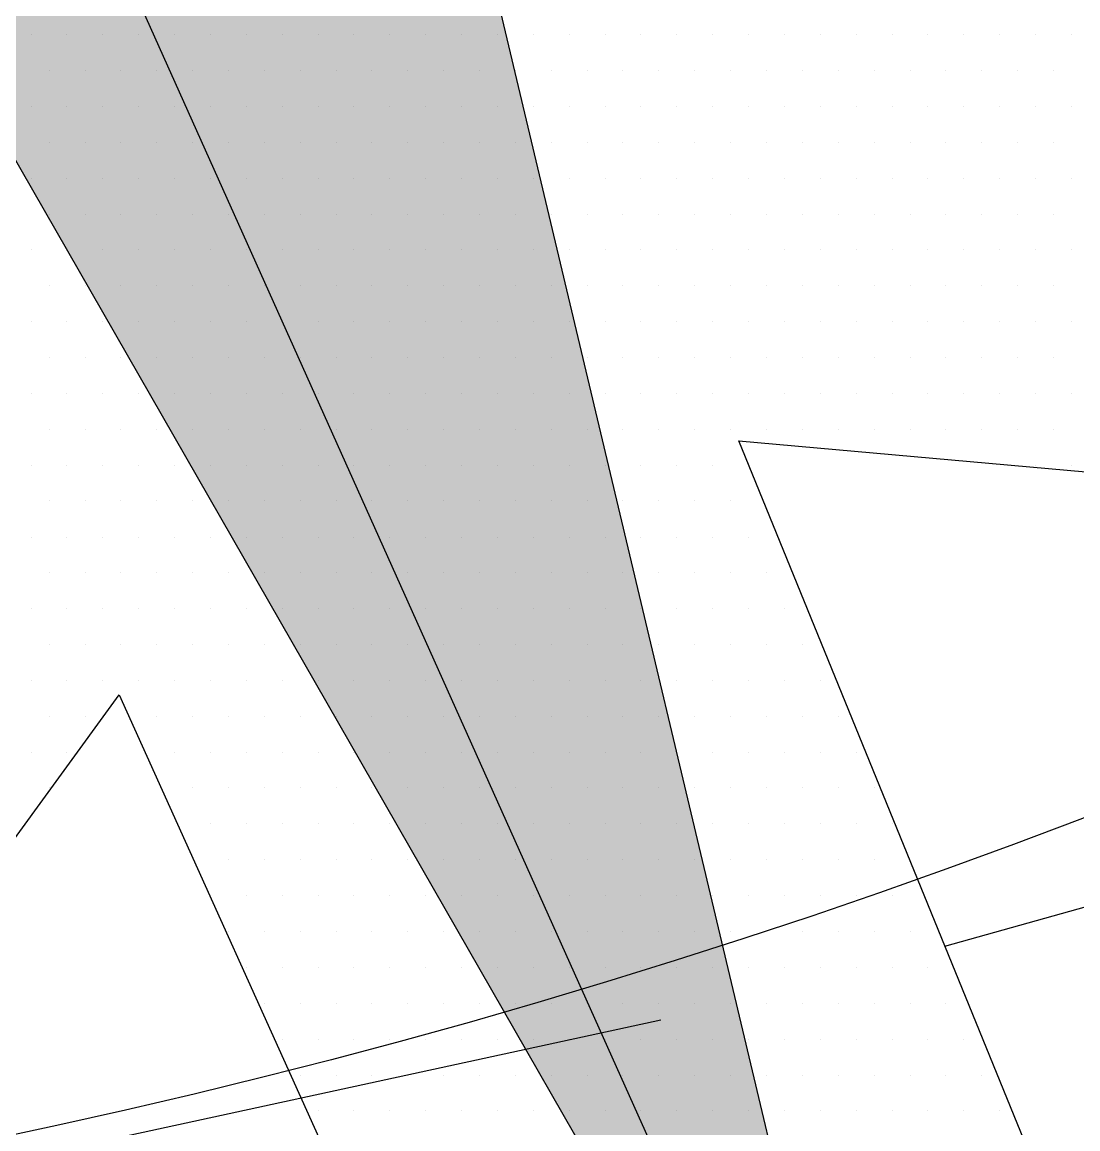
# Paper-space layout 'TOP_A1_00200_01-01-2017_MODELE' of a CAD drawing. Header units: metres. Extents: x 1274 to 2143, y 12 to 312.
# Drawn here: x 2049.118 to 2050.738, y 278.699 to 280.397 of the extents above; entities that cross this region are included whole.
import ezdxf

# ---------------------------------------------------------------- set-up
doc = ezdxf.new("R2010")
doc.units = ezdxf.units.M
doc.header["$LTSCALE"] = 2
doc.set_wipeout_variables(frame=1)
doc.linetypes.add('CACHEX2', pattern=[0.75, 0.5, -0.25])
for name, color, linetype in [('CARTOUCHE', 7, 'Continuous'), ('LOGO', 4, 'Continuous'), ('rosace', 7, 'Continuous')]:
    doc.layers.add(name, color=color, linetype=linetype)

# ---------------------------------------------------------------- blocks, each defined once
blk = doc.blocks.new('A$C715108E3')
at = {"layer": 'LOGO', "color": 131}
for p, q in [((-4.1947, -20.8538), (-4.1947, -20.8538)), ((-4.1036, -20.8538), (-4.1036, -20.8538)), ((-4.0116, -20.8538), (-4.0116, -20.8538)), ((-3.9196, -20.8538), (-3.9196, -20.8538)), ((-3.8283, -20.8538), (-3.8283, -20.8538)), ((-3.7363, -20.8538), (-3.7363, -20.8538)), ((-3.6444, -20.8538), (-3.6444, -20.8538)), ((-3.5526, -20.8538), (-3.5526, -20.8538)), ((-3.4611, -20.8538), (-3.4611, -20.8538)), ((-3.3693, -20.8538), (-3.3693, -20.8538)), ((-3.2775, -20.8538), (-3.2775, -20.8538)), ((-3.186, -20.8538), (-3.186, -20.8538)), ((-3.0942, -20.8538), (-3.0942, -20.8538)), ((-3.0024, -20.8538), (-3.0024, -20.8538)), ((-2.9109, -20.8538), (-2.9109, -20.8538)), ((-2.8191, -20.8538), (-2.8191, -20.8538)), ((-2.727, -20.8538), (-2.727, -20.8538)), ((-2.6358, -20.8538), (-2.6358, -20.8538)), ((-2.5439, -20.8538), (-2.5439, -20.8538)), ((-2.4519, -20.8538), (-2.4519, -20.8538)), ((-2.3599, -20.8538), (-2.3599, -20.8538)), ((-2.2686, -20.8538), (-2.2686, -20.8538)), ((-2.1766, -20.8538), (-2.1766, -20.8538)), ((-2.085, -20.8538), (-2.085, -20.8538)), ((-1.9933, -20.8538), (-1.9933, -20.8538)), ((-1.9015, -20.8538), (-1.9015, -20.8538)), ((-1.8097, -20.8538), (-1.8097, -20.8538)), ((-1.7182, -20.8538), (-1.7182, -20.8538)), ((-1.6264, -20.8538), (-1.6264, -20.8538)), ((-1.5345, -20.8538), (-1.5345, -20.8538)), ((-4.1491, -20.9453), (-4.1491, -20.9453)), ((-4.0571, -20.9453), (-4.0571, -20.9453)), ((-3.9659, -20.9453), (-3.9659, -20.9453)), ((-3.8738, -20.9453), (-3.8738, -20.9453)), ((-3.782, -20.9453), (-3.782, -20.9453)), ((-3.6905, -20.9453), (-3.6905, -20.9453)), ((-3.5987, -20.9453), (-3.5987, -20.9453)), ((-3.5069, -20.9453), (-3.5069, -20.9453)), ((-3.415, -20.9453), (-3.415, -20.9453)), ((-3.3236, -20.9453), (-3.3236, -20.9453)), ((-3.2318, -20.9453), (-3.2318, -20.9453)), ((-3.1399, -20.9453), (-3.1399, -20.9453)), ((-3.0485, -20.9453), (-3.0485, -20.9453)), ((-2.9566, -20.9453), (-2.9566, -20.9453)), ((-2.8648, -20.9453), (-2.8648, -20.9453)), ((-2.7733, -20.9453), (-2.7733, -20.9453)), ((-2.6815, -20.9453), (-2.6815, -20.9453)), ((-2.5895, -20.9453), (-2.5895, -20.9453)), ((-2.4975, -20.9453), (-2.4975, -20.9453)), ((-2.4062, -20.9453), (-2.4062, -20.9453)), ((-2.3142, -20.9453), (-2.3142, -20.9453)), ((-2.2223, -20.9453), (-2.2223, -20.9453)), ((-2.1309, -20.9453), (-2.1309, -20.9453)), ((-2.0391, -20.9453), (-2.0391, -20.9453)), ((-1.9472, -20.9453), (-1.9472, -20.9453)), ((-1.8558, -20.9453), (-1.8558, -20.9453)), ((-1.7639, -20.9453), (-1.7639, -20.9453)), ((-1.6721, -20.9453), (-1.6721, -20.9453)), ((-1.5806, -20.9453), (-1.5806, -20.9453)), ((-4.1947, -21.0375), (-4.1947, -21.0375)), ((-4.1036, -21.0375), (-4.1036, -21.0375)), ((-4.0116, -21.0375), (-4.0116, -21.0375)), ((-3.9196, -21.0375), (-3.9196, -21.0375)), ((-3.8283, -21.0375), (-3.8283, -21.0375)), ((-3.7363, -21.0375), (-3.7363, -21.0375)), ((-3.6444, -21.0375), (-3.6444, -21.0375)), ((-3.5526, -21.0375), (-3.5526, -21.0375)), ((-3.4611, -21.0375), (-3.4611, -21.0375)), ((-3.3693, -21.0375), (-3.3693, -21.0375)), ((-3.2775, -21.0375), (-3.2775, -21.0375)), ((-3.186, -21.0375), (-3.186, -21.0375)), ((-3.0942, -21.0375), (-3.0942, -21.0375)), ((-3.0024, -21.0375), (-3.0024, -21.0375)), ((-2.9109, -21.0375), (-2.9109, -21.0375)), ((-2.8191, -21.0375), (-2.8191, -21.0375)), ((-2.727, -21.0375), (-2.727, -21.0375)), ((-2.6358, -21.0375), (-2.6358, -21.0375)), ((-2.5439, -21.0375), (-2.5439, -21.0375)), ((-2.4519, -21.0375), (-2.4519, -21.0375)), ((-2.3599, -21.0375), (-2.3599, -21.0375)), ((-2.2686, -21.0375), (-2.2686, -21.0375)), ((-2.1766, -21.0375), (-2.1766, -21.0375)), ((-2.085, -21.0375), (-2.085, -21.0375)), ((-1.9933, -21.0375), (-1.9933, -21.0375)), ((-1.9015, -21.0375), (-1.9015, -21.0375)), ((-1.8097, -21.0375), (-1.8097, -21.0375)), ((-1.7182, -21.0375), (-1.7182, -21.0375)), ((-1.6264, -21.0375), (-1.6264, -21.0375)), ((-1.5345, -21.0375), (-1.5345, -21.0375)), ((-4.1491, -21.1288), (-4.1491, -21.1288)), ((-4.0571, -21.1288), (-4.0571, -21.1288)), ((-3.9659, -21.1288), (-3.9659, -21.1288)), ((-3.8738, -21.1288), (-3.8738, -21.1288)), ((-3.782, -21.1288), (-3.782, -21.1288)), ((-3.6905, -21.1288), (-3.6905, -21.1288)), ((-3.5987, -21.1288), (-3.5987, -21.1288)), ((-3.5069, -21.1288), (-3.5069, -21.1288)), ((-3.415, -21.1288), (-3.415, -21.1288)), ((-3.3236, -21.1288), (-3.3236, -21.1288)), ((-3.2318, -21.1288), (-3.2318, -21.1288)), ((-3.1399, -21.1288), (-3.1399, -21.1288)), ((-3.0485, -21.1288), (-3.0485, -21.1288)), ((-2.9566, -21.1288), (-2.9566, -21.1288)), ((-2.8648, -21.1288), (-2.8648, -21.1288)), ((-2.7733, -21.1288), (-2.7733, -21.1288)), ((-2.6815, -21.1288), (-2.6815, -21.1288)), ((-2.5895, -21.1288), (-2.5895, -21.1288)), ((-2.4975, -21.1288), (-2.4975, -21.1288)), ((-2.4062, -21.1288), (-2.4062, -21.1288)), ((-2.3142, -21.1288), (-2.3142, -21.1288)), ((-2.2223, -21.1288), (-2.2223, -21.1288)), ((-2.1309, -21.1288), (-2.1309, -21.1288)), ((-2.0391, -21.1288), (-2.0391, -21.1288)), ((-1.9472, -21.1288), (-1.9472, -21.1288)), ((-1.8558, -21.1288), (-1.8558, -21.1288)), ((-1.7639, -21.1288), (-1.7639, -21.1288)), ((-1.6721, -21.1288), (-1.6721, -21.1288)), ((-1.5806, -21.1288), (-1.5806, -21.1288)), ((-4.1947, -21.2202), (-4.1947, -21.2202)), ((-4.1036, -21.2202), (-4.1036, -21.2202)), ((-4.0116, -21.2202), (-4.0116, -21.2202)), ((-3.9196, -21.2202), (-3.9196, -21.2202)), ((-3.8283, -21.2202), (-3.8283, -21.2202)), ((-3.7363, -21.2202), (-3.7363, -21.2202)), ((-3.6444, -21.2202), (-3.6444, -21.2202)), ((-3.5526, -21.2202), (-3.5526, -21.2202)), ((-3.4611, -21.2202), (-3.4611, -21.2202)), ((-3.3693, -21.2202), (-3.3693, -21.2202)), ((-3.2775, -21.2202), (-3.2775, -21.2202)), ((-3.186, -21.2202), (-3.186, -21.2202)), ((-3.0942, -21.2202), (-3.0942, -21.2202)), ((-3.0024, -21.2202), (-3.0024, -21.2202)), ((-2.9109, -21.2202), (-2.9109, -21.2202)), ((-2.8191, -21.2202), (-2.8191, -21.2202)), ((-2.727, -21.2202), (-2.727, -21.2202)), ((-2.6358, -21.2202), (-2.6358, -21.2202)), ((-2.5439, -21.2202), (-2.5439, -21.2202)), ((-2.4519, -21.2202), (-2.4519, -21.2202)), ((-2.3599, -21.2202), (-2.3599, -21.2202)), ((-2.2686, -21.2202), (-2.2686, -21.2202)), ((-2.1766, -21.2202), (-2.1766, -21.2202)), ((-2.085, -21.2202), (-2.085, -21.2202)), ((-1.9933, -21.2202), (-1.9933, -21.2202)), ((-1.9015, -21.2202), (-1.9015, -21.2202)), ((-1.8097, -21.2202), (-1.8097, -21.2202)), ((-1.7182, -21.2202), (-1.7182, -21.2202)), ((-1.6264, -21.2202), (-1.6264, -21.2202)), ((-1.5345, -21.2202), (-1.5345, -21.2202)), ((-4.1491, -21.3126), (-4.1491, -21.3126)), ((-4.0571, -21.3126), (-4.0571, -21.3126)), ((-3.9659, -21.3126), (-3.9659, -21.3126)), ((-3.8738, -21.3126), (-3.8738, -21.3126)), ((-3.782, -21.3126), (-3.782, -21.3126)), ((-3.6905, -21.3126), (-3.6905, -21.3126)), ((-3.5987, -21.3126), (-3.5987, -21.3126)), ((-3.5069, -21.3126), (-3.5069, -21.3126)), ((-3.415, -21.3126), (-3.415, -21.3126)), ((-3.3236, -21.3126), (-3.3236, -21.3126)), ((-3.2318, -21.3126), (-3.2318, -21.3126)), ((-3.1399, -21.3126), (-3.1399, -21.3126)), ((-3.0485, -21.3126), (-3.0485, -21.3126)), ((-2.9566, -21.3126), (-2.9566, -21.3126)), ((-2.8648, -21.3126), (-2.8648, -21.3126)), ((-2.7733, -21.3126), (-2.7733, -21.3126)), ((-2.6815, -21.3126), (-2.6815, -21.3126)), ((-2.5895, -21.3126), (-2.5895, -21.3126)), ((-2.4975, -21.3126), (-2.4975, -21.3126)), ((-2.4062, -21.3126), (-2.4062, -21.3126)), ((-2.3142, -21.3126), (-2.3142, -21.3126)), ((-2.2223, -21.3126), (-2.2223, -21.3126)), ((-2.1309, -21.3126), (-2.1309, -21.3126)), ((-2.0391, -21.3126), (-2.0391, -21.3126)), ((-1.9472, -21.3126), (-1.9472, -21.3126)), ((-1.8558, -21.3126), (-1.8558, -21.3126)), ((-1.7639, -21.3126), (-1.7639, -21.3126)), ((-1.6721, -21.3126), (-1.6721, -21.3126)), ((-1.5806, -21.3126), (-1.5806, -21.3126)), ((-4.1947, -21.4039), (-4.1947, -21.4039)), ((-4.1036, -21.4039), (-4.1036, -21.4039)), ((-4.0116, -21.4039), (-4.0116, -21.4039)), ((-3.9196, -21.4039), (-3.9196, -21.4039)), ((-3.8283, -21.4039), (-3.8283, -21.4039)), ((-3.7363, -21.4039), (-3.7363, -21.4039)), ((-3.6444, -21.4039), (-3.6444, -21.4039)), ((-3.5526, -21.4039), (-3.5526, -21.4039)), ((-3.4611, -21.4039), (-3.4611, -21.4039)), ((-3.3693, -21.4039), (-3.3693, -21.4039)), ((-3.2775, -21.4039), (-3.2775, -21.4039)), ((-3.186, -21.4039), (-3.186, -21.4039)), ((-3.0942, -21.4039), (-3.0942, -21.4039)), ((-3.0024, -21.4039), (-3.0024, -21.4039)), ((-2.9109, -21.4039), (-2.9109, -21.4039)), ((-2.8191, -21.4039), (-2.8191, -21.4039)), ((-2.727, -21.4039), (-2.727, -21.4039)), ((-2.6358, -21.4039), (-2.6358, -21.4039)), ((-2.5439, -21.4039), (-2.5439, -21.4039)), ((-2.4519, -21.4039), (-2.4519, -21.4039)), ((-2.3599, -21.4039), (-2.3599, -21.4039)), ((-2.2686, -21.4039), (-2.2686, -21.4039)), ((-2.1766, -21.4039), (-2.1766, -21.4039)), ((-2.085, -21.4039), (-2.085, -21.4039)), ((-1.9933, -21.4039), (-1.9933, -21.4039)), ((-1.9015, -21.4039), (-1.9015, -21.4039)), ((-1.8097, -21.4039), (-1.8097, -21.4039)), ((-1.7182, -21.4039), (-1.7182, -21.4039)), ((-1.6264, -21.4039), (-1.6264, -21.4039)), ((-1.5345, -21.4039), (-1.5345, -21.4039)), ((-4.1491, -21.4954), (-4.1491, -21.4954)), ((-4.0571, -21.4954), (-4.0571, -21.4954)), ((-3.9659, -21.4954), (-3.9659, -21.4954)), ((-3.8738, -21.4954), (-3.8738, -21.4954)), ((-3.782, -21.4954), (-3.782, -21.4954)), ((-3.6905, -21.4954), (-3.6905, -21.4954)), ((-3.5987, -21.4954), (-3.5987, -21.4954)), ((-3.5069, -21.4954), (-3.5069, -21.4954)), ((-3.415, -21.4954), (-3.415, -21.4954)), ((-3.3236, -21.4954), (-3.3236, -21.4954)), ((-3.2318, -21.4954), (-3.2318, -21.4954)), ((-3.1399, -21.4954), (-3.1399, -21.4954)), ((-3.0485, -21.4954), (-3.0485, -21.4954)), ((-2.9566, -21.4954), (-2.9566, -21.4954)), ((-2.8648, -21.4954), (-2.8648, -21.4954)), ((-2.7733, -21.4954), (-2.7733, -21.4954)), ((-2.6815, -21.4954), (-2.6815, -21.4954)), ((-2.5895, -21.4954), (-2.5895, -21.4954)), ((-2.4975, -21.4954), (-2.4975, -21.4954)), ((-2.4062, -21.4954), (-2.4062, -21.4954)), ((-2.3142, -21.4954), (-2.3142, -21.4954)), ((-2.2223, -21.4954), (-2.2223, -21.4954)), ((-2.1309, -21.4954), (-2.1309, -21.4954)), ((-2.0391, -21.4954), (-2.0391, -21.4954)), ((-1.9472, -21.4954), (-1.9472, -21.4954)), ((-1.8558, -21.4954), (-1.8558, -21.4954)), ((-1.7639, -21.4954), (-1.7639, -21.4954)), ((-1.6721, -21.4954), (-1.6721, -21.4954)), ((-1.5806, -21.4954), (-1.5806, -21.4954)), ((-4.1947, -21.5878), (-4.1947, -21.5878)), ((-4.1036, -21.5878), (-4.1036, -21.5878)), ((-4.0116, -21.5878), (-4.0116, -21.5878)), ((-3.9196, -21.5878), (-3.9196, -21.5878)), ((-3.8283, -21.5878), (-3.8283, -21.5878)), ((-3.7363, -21.5878), (-3.7363, -21.5878)), ((-3.6444, -21.5878), (-3.6444, -21.5878)), ((-3.5526, -21.5878), (-3.5526, -21.5878)), ((-3.4611, -21.5878), (-3.4611, -21.5878)), ((-3.3693, -21.5878), (-3.3693, -21.5878)), ((-3.2775, -21.5878), (-3.2775, -21.5878)), ((-3.186, -21.5878), (-3.186, -21.5878)), ((-3.0942, -21.5878), (-3.0942, -21.5878)), ((-3.0024, -21.5878), (-3.0024, -21.5878)), ((-2.9109, -21.5878), (-2.9109, -21.5878)), ((-2.8191, -21.5878), (-2.8191, -21.5878)), ((-2.727, -21.5878), (-2.727, -21.5878)), ((-2.6358, -21.5878), (-2.6358, -21.5878)), ((-2.5439, -21.5878), (-2.5439, -21.5878)), ((-2.4519, -21.5878), (-2.4519, -21.5878)), ((-2.3599, -21.5878), (-2.3599, -21.5878)), ((-2.2686, -21.5878), (-2.2686, -21.5878)), ((-2.1766, -21.5878), (-2.1766, -21.5878)), ((-2.085, -21.5878), (-2.085, -21.5878)), ((-1.9933, -21.5878), (-1.9933, -21.5878)), ((-1.9015, -21.5878), (-1.9015, -21.5878)), ((-1.8097, -21.5878), (-1.8097, -21.5878)), ((-1.7182, -21.5878), (-1.7182, -21.5878)), ((-1.6264, -21.5878), (-1.6264, -21.5878)), ((-1.5345, -21.5878), (-1.5345, -21.5878)), ((-4.1491, -21.6792), (-4.1491, -21.6792)), ((-4.0571, -21.6792), (-4.0571, -21.6792)), ((-3.9659, -21.6792), (-3.9659, -21.6792)), ((-3.8738, -21.6792), (-3.8738, -21.6792)), ((-3.782, -21.6792), (-3.782, -21.6792)), ((-3.6905, -21.6792), (-3.6905, -21.6792)), ((-3.5987, -21.6792), (-3.5987, -21.6792)), ((-3.5069, -21.6792), (-3.5069, -21.6792)), ((-3.415, -21.6792), (-3.415, -21.6792)), ((-3.3236, -21.6792), (-3.3236, -21.6792)), ((-3.2318, -21.6792), (-3.2318, -21.6792)), ((-3.1399, -21.6792), (-3.1399, -21.6792)), ((-3.0485, -21.6792), (-3.0485, -21.6792)), ((-2.9566, -21.6792), (-2.9566, -21.6792)), ((-2.8648, -21.6792), (-2.8648, -21.6792)), ((-2.7733, -21.6792), (-2.7733, -21.6792)), ((-2.6815, -21.6792), (-2.6815, -21.6792)), ((-2.5895, -21.6792), (-2.5895, -21.6792)), ((-2.4975, -21.6792), (-2.4975, -21.6792)), ((-2.4062, -21.6792), (-2.4062, -21.6792)), ((-2.3142, -21.6792), (-2.3142, -21.6792)), ((-2.2223, -21.6792), (-2.2223, -21.6792)), ((-2.1309, -21.6792), (-2.1309, -21.6792)), ((-2.0391, -21.6792), (-2.0391, -21.6792)), ((-1.9472, -21.6792), (-1.9472, -21.6792)), ((-1.8558, -21.6792), (-1.8558, -21.6792)), ((-1.7639, -21.6792), (-1.7639, -21.6792)), ((-1.6721, -21.6792), (-1.6721, -21.6792)), ((-1.5806, -21.6792), (-1.5806, -21.6792)), ((-4.1947, -21.7705), (-4.1947, -21.7705)), ((-4.1036, -21.7705), (-4.1036, -21.7705)), ((-4.0116, -21.7705), (-4.0116, -21.7705)), ((-3.9196, -21.7705), (-3.9196, -21.7705)), ((-3.8283, -21.7705), (-3.8283, -21.7705)), ((-3.7363, -21.7705), (-3.7363, -21.7705)), ((-3.6444, -21.7705), (-3.6444, -21.7705)), ((-3.5526, -21.7705), (-3.5526, -21.7705)), ((-3.4611, -21.7705), (-3.4611, -21.7705)), ((-3.3693, -21.7705), (-3.3693, -21.7705)), ((-3.2775, -21.7705), (-3.2775, -21.7705)), ((-3.186, -21.7705), (-3.186, -21.7705)), ((-3.0942, -21.7705), (-3.0942, -21.7705)), ((-3.0024, -21.7705), (-3.0024, -21.7705)), ((-2.9109, -21.7705), (-2.9109, -21.7705)), ((-2.8191, -21.7705), (-2.8191, -21.7705)), ((-2.727, -21.7705), (-2.727, -21.7705)), ((-2.6358, -21.7705), (-2.6358, -21.7705)), ((-2.5439, -21.7705), (-2.5439, -21.7705)), ((-2.4519, -21.7705), (-2.4519, -21.7705)), ((-2.3599, -21.7705), (-2.3599, -21.7705)), ((-2.2686, -21.7705), (-2.2686, -21.7705)), ((-2.1766, -21.7705), (-2.1766, -21.7705)), ((-2.085, -21.7705), (-2.085, -21.7705)), ((-1.9933, -21.7705), (-1.9933, -21.7705)), ((-1.9015, -21.7705), (-1.9015, -21.7705)), ((-1.8097, -21.7705), (-1.8097, -21.7705)), ((-1.7182, -21.7705), (-1.7182, -21.7705)), ((-1.6264, -21.7705), (-1.6264, -21.7705)), ((-1.5345, -21.7705), (-1.5345, -21.7705)), ((-4.1491, -21.8631), (-4.1491, -21.8631)), ((-4.0571, -21.8631), (-4.0571, -21.8631)), ((-3.9659, -21.8631), (-3.9659, -21.8631)), ((-3.8738, -21.8631), (-3.8738, -21.8631)), ((-3.782, -21.8631), (-3.782, -21.8631)), ((-3.6905, -21.8631), (-3.6905, -21.8631)), ((-3.5987, -21.8631), (-3.5987, -21.8631)), ((-3.5069, -21.8631), (-3.5069, -21.8631)), ((-3.415, -21.8631), (-3.415, -21.8631)), ((-3.3236, -21.8631), (-3.3236, -21.8631)), ((-3.2318, -21.8631), (-3.2318, -21.8631)), ((-3.1399, -21.8631), (-3.1399, -21.8631)), ((-3.0485, -21.8631), (-3.0485, -21.8631)), ((-2.9566, -21.8631), (-2.9566, -21.8631)), ((-2.8648, -21.8631), (-2.8648, -21.8631)), ((-2.7733, -21.8631), (-2.7733, -21.8631)), ((-2.6815, -21.8631), (-2.6815, -21.8631)), ((-2.5895, -21.8631), (-2.5895, -21.8631)), ((-2.4975, -21.8631), (-2.4975, -21.8631)), ((-2.4062, -21.8631), (-2.4062, -21.8631)), ((-2.3142, -21.8631), (-2.3142, -21.8631)), ((-2.2223, -21.8631), (-2.2223, -21.8631)), ((-2.1309, -21.8631), (-2.1309, -21.8631)), ((-2.0391, -21.8631), (-2.0391, -21.8631)), ((-1.9472, -21.8631), (-1.9472, -21.8631)), ((-1.8558, -21.8631), (-1.8558, -21.8631)), ((-1.7639, -21.8631), (-1.7639, -21.8631)), ((-1.6721, -21.8631), (-1.6721, -21.8631)), ((-1.5806, -21.8631), (-1.5806, -21.8631)), ((-4.1947, -21.9543), (-4.1947, -21.9543)), ((-4.1036, -21.9543), (-4.1036, -21.9543)), ((-4.0116, -21.9543), (-4.0116, -21.9543)), ((-3.9196, -21.9543), (-3.9196, -21.9543)), ((-3.8283, -21.9543), (-3.8283, -21.9543)), ((-3.7363, -21.9543), (-3.7363, -21.9543)), ((-3.6444, -21.9543), (-3.6444, -21.9543)), ((-3.5526, -21.9543), (-3.5526, -21.9543)), ((-3.4611, -21.9543), (-3.4611, -21.9543)), ((-3.3693, -21.9543), (-3.3693, -21.9543)), ((-3.2775, -21.9543), (-3.2775, -21.9543)), ((-3.186, -21.9543), (-3.186, -21.9543)), ((-3.0942, -21.9543), (-3.0942, -21.9543)), ((-3.0024, -21.9543), (-3.0024, -21.9543)), ((-2.9109, -21.9543), (-2.9109, -21.9543)), ((-2.8191, -21.9543), (-2.8191, -21.9543)), ((-2.727, -21.9543), (-2.727, -21.9543)), ((-2.6358, -21.9543), (-2.6358, -21.9543)), ((-2.5439, -21.9543), (-2.5439, -21.9543)), ((-2.4519, -21.9543), (-2.4519, -21.9543)), ((-1.6878, -21.9543), (-1.6878, -21.9543)), ((-1.6264, -21.9543), (-1.6264, -21.9543)), ((-1.5345, -21.9543), (-1.5345, -21.9543)), ((-4.1491, -22.0456), (-4.1491, -22.0456)), ((-4.0571, -22.0456), (-4.0571, -22.0456)), ((-3.9659, -22.0456), (-3.9659, -22.0456)), ((-3.8738, -22.0456), (-3.8738, -22.0456)), ((-3.782, -22.0456), (-3.782, -22.0456)), ((-3.6905, -22.0456), (-3.6905, -22.0456)), ((-3.5987, -22.0456), (-3.5987, -22.0456)), ((-3.5069, -22.0456), (-3.5069, -22.0456)), ((-3.415, -22.0456), (-3.415, -22.0456)), ((-3.3236, -22.0456), (-3.3236, -22.0456)), ((-3.2318, -22.0456), (-3.2318, -22.0456)), ((-3.1399, -22.0456), (-3.1399, -22.0456)), ((-3.0485, -22.0456), (-3.0485, -22.0456)), ((-2.9566, -22.0456), (-2.9566, -22.0456)), ((-2.8648, -22.0456), (-2.8648, -22.0456)), ((-2.7733, -22.0456), (-2.7733, -22.0456)), ((-2.6815, -22.0456), (-2.6815, -22.0456)), ((-2.5895, -22.0456), (-2.5895, -22.0456)), ((-2.4975, -22.0456), (-2.4975, -22.0456)), ((-2.4062, -22.0456), (-2.4062, -22.0456)), ((-4.1947, -22.1382), (-4.1947, -22.1382)), ((-4.1036, -22.1382), (-4.1036, -22.1382)), ((-4.0116, -22.1382), (-4.0116, -22.1382)), ((-3.9196, -22.1382), (-3.9196, -22.1382)), ((-3.8283, -22.1382), (-3.8283, -22.1382)), ((-3.7363, -22.1382), (-3.7363, -22.1382)), ((-3.6444, -22.1382), (-3.6444, -22.1382)), ((-3.5526, -22.1382), (-3.5526, -22.1382)), ((-3.4611, -22.1382), (-3.4611, -22.1382)), ((-3.3693, -22.1382), (-3.3693, -22.1382)), ((-3.2775, -22.1382), (-3.2775, -22.1382)), ((-3.186, -22.1382), (-3.186, -22.1382)), ((-3.0942, -22.1382), (-3.0942, -22.1382)), ((-3.0024, -22.1382), (-3.0024, -22.1382)), ((-2.9109, -22.1382), (-2.9109, -22.1382)), ((-2.8191, -22.1382), (-2.8191, -22.1382)), ((-2.727, -22.1382), (-2.727, -22.1382)), ((-2.6358, -22.1382), (-2.6358, -22.1382)), ((-2.5439, -22.1382), (-2.5439, -22.1382)), ((-2.4519, -22.1382), (-2.4519, -22.1382)), ((-2.3599, -22.1382), (-2.3599, -22.1382)), ((-4.1491, -22.2295), (-4.1491, -22.2295)), ((-4.0571, -22.2295), (-4.0571, -22.2295)), ((-3.9659, -22.2295), (-3.9659, -22.2295)), ((-3.8738, -22.2295), (-3.8738, -22.2295)), ((-3.782, -22.2295), (-3.782, -22.2295)), ((-3.6905, -22.2295), (-3.6905, -22.2295)), ((-3.5987, -22.2295), (-3.5987, -22.2295)), ((-3.5069, -22.2295), (-3.5069, -22.2295)), ((-3.415, -22.2295), (-3.415, -22.2295)), ((-3.3236, -22.2295), (-3.3236, -22.2295)), ((-3.2318, -22.2295), (-3.2318, -22.2295)), ((-3.1399, -22.2295), (-3.1399, -22.2295)), ((-3.0485, -22.2295), (-3.0485, -22.2295)), ((-2.9566, -22.2295), (-2.9566, -22.2295)), ((-2.8648, -22.2295), (-2.8648, -22.2295)), ((-2.7733, -22.2295), (-2.7733, -22.2295)), ((-2.6815, -22.2295), (-2.6815, -22.2295)), ((-2.5895, -22.2295), (-2.5895, -22.2295)), ((-2.4975, -22.2295), (-2.4975, -22.2295)), ((-2.4062, -22.2295), (-2.4062, -22.2295)), ((-2.3142, -22.2295), (-2.3142, -22.2295)), ((-4.1947, -22.3209), (-4.1947, -22.3209)), ((-4.1036, -22.3209), (-4.1036, -22.3209)), ((-4.0116, -22.3209), (-4.0116, -22.3209)), ((-3.9196, -22.3209), (-3.9196, -22.3209)), ((-3.8283, -22.3209), (-3.8283, -22.3209)), ((-3.7363, -22.3209), (-3.7363, -22.3209)), ((-3.6444, -22.3209), (-3.6444, -22.3209)), ((-3.5526, -22.3209), (-3.5526, -22.3209)), ((-3.4611, -22.3209), (-3.4611, -22.3209)), ((-3.3693, -22.3209), (-3.3693, -22.3209)), ((-3.2775, -22.3209), (-3.2775, -22.3209)), ((-3.186, -22.3209), (-3.186, -22.3209)), ((-3.0942, -22.3209), (-3.0942, -22.3209)), ((-3.0024, -22.3209), (-3.0024, -22.3209)), ((-2.9109, -22.3209), (-2.9109, -22.3209)), ((-2.8191, -22.3209), (-2.8191, -22.3209)), ((-2.727, -22.3209), (-2.727, -22.3209)), ((-2.6358, -22.3209), (-2.6358, -22.3209)), ((-2.5439, -22.3209), (-2.5439, -22.3209)), ((-2.4519, -22.3209), (-2.4519, -22.3209)), ((-2.3599, -22.3209), (-2.3599, -22.3209)), ((-2.2686, -22.3209), (-2.2686, -22.3209)), ((-4.1491, -22.4135), (-4.1491, -22.4135)), ((-4.0571, -22.4135), (-4.0571, -22.4135)), ((-3.9659, -22.4135), (-3.9659, -22.4135)), ((-3.8738, -22.4135), (-3.8738, -22.4135)), ((-3.782, -22.4135), (-3.782, -22.4135)), ((-3.6905, -22.4135), (-3.6905, -22.4135)), ((-3.5987, -22.4135), (-3.5987, -22.4135)), ((-3.5069, -22.4135), (-3.5069, -22.4135)), ((-3.415, -22.4135), (-3.415, -22.4135)), ((-3.3236, -22.4135), (-3.3236, -22.4135)), ((-3.2318, -22.4135), (-3.2318, -22.4135)), ((-3.1399, -22.4135), (-3.1399, -22.4135)), ((-3.0485, -22.4135), (-3.0485, -22.4135)), ((-2.9566, -22.4135), (-2.9566, -22.4135)), ((-2.8648, -22.4135), (-2.8648, -22.4135)), ((-2.7733, -22.4135), (-2.7733, -22.4135)), ((-2.6815, -22.4135), (-2.6815, -22.4135)), ((-2.5895, -22.4135), (-2.5895, -22.4135)), ((-2.4975, -22.4135), (-2.4975, -22.4135)), ((-2.4062, -22.4135), (-2.4062, -22.4135)), ((-2.3142, -22.4135), (-2.3142, -22.4135)), ((-2.2223, -22.4135), (-2.2223, -22.4135)), ((-4.1947, -22.5048), (-4.1947, -22.5048)), ((-4.1036, -22.5048), (-4.1036, -22.5048)), ((-4.0116, -22.5048), (-4.0116, -22.5048)), ((-3.9196, -22.5048), (-3.9196, -22.5048)), ((-3.8283, -22.5048), (-3.8283, -22.5048)), ((-3.7363, -22.5048), (-3.7363, -22.5048)), ((-3.6444, -22.5048), (-3.6444, -22.5048)), ((-3.5526, -22.5048), (-3.5526, -22.5048)), ((-3.4611, -22.5048), (-3.4611, -22.5048)), ((-3.3693, -22.5048), (-3.3693, -22.5048)), ((-3.2775, -22.5048), (-3.2775, -22.5048)), ((-3.186, -22.5048), (-3.186, -22.5048)), ((-3.0942, -22.5048), (-3.0942, -22.5048)), ((-3.0024, -22.5048), (-3.0024, -22.5048)), ((-2.9109, -22.5048), (-2.9109, -22.5048)), ((-2.8191, -22.5048), (-2.8191, -22.5048)), ((-2.727, -22.5048), (-2.727, -22.5048)), ((-2.6358, -22.5048), (-2.6358, -22.5048)), ((-2.5439, -22.5048), (-2.5439, -22.5048)), ((-2.4519, -22.5048), (-2.4519, -22.5048)), ((-2.3599, -22.5048), (-2.3599, -22.5048)), ((-2.2686, -22.5048), (-2.2686, -22.5048)), ((-2.1766, -22.5048), (-2.1766, -22.5048)), ((-4.1491, -22.596), (-4.1491, -22.596)), ((-4.0571, -22.596), (-4.0571, -22.596)), ((-3.945, -22.596), (-3.945, -22.596)), ((-3.8738, -22.596), (-3.8738, -22.596)), ((-3.782, -22.596), (-3.782, -22.596)), ((-3.6905, -22.596), (-3.6905, -22.596)), ((-3.5987, -22.596), (-3.5987, -22.596)), ((-3.5069, -22.596), (-3.5069, -22.596)), ((-3.415, -22.596), (-3.415, -22.596)), ((-3.3236, -22.596), (-3.3236, -22.596)), ((-3.2318, -22.596), (-3.2318, -22.596)), ((-3.1399, -22.596), (-3.1399, -22.596)), ((-3.0485, -22.596), (-3.0485, -22.596)), ((-2.9566, -22.596), (-2.9566, -22.596)), ((-2.8648, -22.596), (-2.8648, -22.596)), ((-2.7733, -22.596), (-2.7733, -22.596)), ((-2.6815, -22.596), (-2.6815, -22.596)), ((-2.5895, -22.596), (-2.5895, -22.596)), ((-2.4975, -22.596), (-2.4975, -22.596)), ((-2.4062, -22.596), (-2.4062, -22.596)), ((-2.3142, -22.596), (-2.3142, -22.596)), ((-2.2223, -22.596), (-2.2223, -22.596)), ((-2.1309, -22.596), (-2.1309, -22.596)), ((-4.1947, -22.6886), (-4.1947, -22.6886)), ((-4.1036, -22.6886), (-4.1036, -22.6886)), ((-3.9038, -22.6886), (-3.9038, -22.6886)), ((-3.8283, -22.6886), (-3.8283, -22.6886)), ((-3.7363, -22.6886), (-3.7363, -22.6886)), ((-3.6444, -22.6886), (-3.6444, -22.6886)), ((-3.5526, -22.6886), (-3.5526, -22.6886)), ((-3.4611, -22.6886), (-3.4611, -22.6886)), ((-3.3693, -22.6886), (-3.3693, -22.6886)), ((-3.2775, -22.6886), (-3.2775, -22.6886)), ((-3.186, -22.6886), (-3.186, -22.6886)), ((-3.0942, -22.6886), (-3.0942, -22.6886)), ((-3.0024, -22.6886), (-3.0024, -22.6886)), ((-2.9109, -22.6886), (-2.9109, -22.6886)), ((-2.8191, -22.6886), (-2.8191, -22.6886)), ((-2.727, -22.6886), (-2.727, -22.6886)), ((-2.6358, -22.6886), (-2.6358, -22.6886)), ((-2.5439, -22.6886), (-2.5439, -22.6886)), ((-2.4519, -22.6886), (-2.4519, -22.6886)), ((-2.3599, -22.6886), (-2.3599, -22.6886)), ((-2.2686, -22.6886), (-2.2686, -22.6886)), ((-2.1766, -22.6886), (-2.1766, -22.6886)), ((-2.085, -22.6886), (-2.085, -22.6886)), ((-4.1491, -22.7799), (-4.1491, -22.7799)), ((-3.862, -22.7799), (-3.862, -22.7799)), ((-3.782, -22.7799), (-3.782, -22.7799)), ((-3.6905, -22.7799), (-3.6905, -22.7799)), ((-3.5987, -22.7799), (-3.5987, -22.7799)), ((-3.5069, -22.7799), (-3.5069, -22.7799)), ((-3.415, -22.7799), (-3.415, -22.7799)), ((-3.3236, -22.7799), (-3.3236, -22.7799)), ((-3.2318, -22.7799), (-3.2318, -22.7799)), ((-3.1399, -22.7799), (-3.1399, -22.7799)), ((-3.0485, -22.7799), (-3.0485, -22.7799)), ((-2.9566, -22.7799), (-2.9566, -22.7799)), ((-2.8648, -22.7799), (-2.8648, -22.7799)), ((-2.7733, -22.7799), (-2.7733, -22.7799)), ((-2.6815, -22.7799), (-2.6815, -22.7799)), ((-2.5895, -22.7799), (-2.5895, -22.7799)), ((-2.4975, -22.7799), (-2.4975, -22.7799)), ((-2.4062, -22.7799), (-2.4062, -22.7799)), ((-2.3142, -22.7799), (-2.3142, -22.7799)), ((-2.2223, -22.7799), (-2.2223, -22.7799)), ((-2.1309, -22.7799), (-2.1309, -22.7799)), ((-2.0391, -22.7799), (-2.0391, -22.7799)), ((-3.8208, -22.8712), (-3.8208, -22.8712)), ((-3.7363, -22.8712), (-3.7363, -22.8712)), ((-3.6444, -22.8712), (-3.6444, -22.8712)), ((-3.5526, -22.8712), (-3.5526, -22.8712)), ((-3.4611, -22.8712), (-3.4611, -22.8712)), ((-3.3693, -22.8712), (-3.3693, -22.8712)), ((-3.2775, -22.8712), (-3.2775, -22.8712)), ((-3.186, -22.8712), (-3.186, -22.8712)), ((-3.0942, -22.8712), (-3.0942, -22.8712)), ((-3.0024, -22.8712), (-3.0024, -22.8712)), ((-2.9109, -22.8712), (-2.9109, -22.8712)), ((-2.8191, -22.8712), (-2.8191, -22.8712)), ((-2.727, -22.8712), (-2.727, -22.8712)), ((-2.6358, -22.8712), (-2.6358, -22.8712)), ((-2.5439, -22.8712), (-2.5439, -22.8712)), ((-2.4519, -22.8712), (-2.4519, -22.8712)), ((-2.3599, -22.8712), (-2.3599, -22.8712)), ((-2.2686, -22.8712), (-2.2686, -22.8712)), ((-2.1766, -22.8712), (-2.1766, -22.8712)), ((-2.085, -22.8712), (-2.085, -22.8712)), ((-1.9933, -22.8712), (-1.9933, -22.8712)), ((-3.7794, -22.9636), (-3.7794, -22.9636)), ((-3.6905, -22.9636), (-3.6905, -22.9636)), ((-3.5987, -22.9636), (-3.5987, -22.9636)), ((-3.5069, -22.9636), (-3.5069, -22.9636)), ((-3.415, -22.9636), (-3.415, -22.9636)), ((-3.3236, -22.9636), (-3.3236, -22.9636)), ((-3.2318, -22.9636), (-3.2318, -22.9636)), ((-3.1399, -22.9636), (-3.1399, -22.9636)), ((-3.0485, -22.9636), (-3.0485, -22.9636)), ((-2.9566, -22.9636), (-2.9566, -22.9636)), ((-2.8648, -22.9636), (-2.8648, -22.9636)), ((-2.7733, -22.9636), (-2.7733, -22.9636)), ((-2.6815, -22.9636), (-2.6815, -22.9636)), ((-2.5895, -22.9636), (-2.5895, -22.9636)), ((-2.4975, -22.9636), (-2.4975, -22.9636)), ((-2.4062, -22.9636), (-2.4062, -22.9636)), ((-2.3142, -22.9636), (-2.3142, -22.9636)), ((-2.2223, -22.9636), (-2.2223, -22.9636)), ((-2.1309, -22.9636), (-2.1309, -22.9636)), ((-2.0391, -22.9636), (-2.0391, -22.9636)), ((-3.7378, -23.055), (-3.7378, -23.055)), ((-3.7363, -23.055), (-3.7363, -23.055)), ((-3.6444, -23.055), (-3.6444, -23.055)), ((-3.5526, -23.055), (-3.5526, -23.055)), ((-3.4611, -23.055), (-3.4611, -23.055)), ((-3.3693, -23.055), (-3.3693, -23.055)), ((-3.2775, -23.055), (-3.2775, -23.055)), ((-3.186, -23.055), (-3.186, -23.055)), ((-3.0942, -23.055), (-3.0942, -23.055)), ((-3.0024, -23.055), (-3.0024, -23.055)), ((-2.9109, -23.055), (-2.9109, -23.055)), ((-2.8191, -23.055), (-2.8191, -23.055)), ((-2.727, -23.055), (-2.727, -23.055)), ((-2.6358, -23.055), (-2.6358, -23.055)), ((-2.5439, -23.055), (-2.5439, -23.055)), ((-2.4519, -23.055), (-2.4519, -23.055)), ((-2.3599, -23.055), (-2.3599, -23.055)), ((-2.2686, -23.055), (-2.2686, -23.055)), ((-2.1766, -23.055), (-2.1766, -23.055)), ((-2.085, -23.055), (-2.085, -23.055)), ((-1.9933, -23.055), (-1.9933, -23.055)), ((-3.6965, -23.1463), (-3.6965, -23.1463)), ((-3.6905, -23.1463), (-3.6905, -23.1463)), ((-3.5987, -23.1463), (-3.5987, -23.1463)), ((-3.5069, -23.1463), (-3.5069, -23.1463)), ((-3.415, -23.1463), (-3.415, -23.1463)), ((-3.3236, -23.1463), (-3.3236, -23.1463)), ((-3.2318, -23.1463), (-3.2318, -23.1463)), ((-3.1399, -23.1463), (-3.1399, -23.1463)), ((-3.0485, -23.1463), (-3.0485, -23.1463)), ((-2.9566, -23.1463), (-2.9566, -23.1463)), ((-2.8648, -23.1463), (-2.8648, -23.1463)), ((-2.7733, -23.1463), (-2.7733, -23.1463)), ((-2.6815, -23.1463), (-2.6815, -23.1463)), ((-2.5895, -23.1463), (-2.5895, -23.1463)), ((-2.4975, -23.1463), (-2.4975, -23.1463)), ((-2.4062, -23.1463), (-2.4062, -23.1463)), ((-2.3142, -23.1463), (-2.3142, -23.1463)), ((-2.2223, -23.1463), (-2.2223, -23.1463)), ((-2.1309, -23.1463), (-2.1309, -23.1463)), ((-2.0391, -23.1463), (-2.0391, -23.1463)), ((-1.9472, -23.1463), (-1.9472, -23.1463)), ((-3.6553, -23.2389), (-3.6553, -23.2389)), ((-3.6444, -23.2389), (-3.6444, -23.2389)), ((-3.5526, -23.2389), (-3.5526, -23.2389)), ((-3.4611, -23.2389), (-3.4611, -23.2389)), ((-3.3693, -23.2389), (-3.3693, -23.2389)), ((-3.2775, -23.2389), (-3.2775, -23.2389)), ((-3.186, -23.2389), (-3.186, -23.2389)), ((-3.0942, -23.2389), (-3.0942, -23.2389)), ((-3.0024, -23.2389), (-3.0024, -23.2389)), ((-2.9109, -23.2389), (-2.9109, -23.2389)), ((-2.8191, -23.2389), (-2.8191, -23.2389)), ((-2.727, -23.2389), (-2.727, -23.2389)), ((-2.6358, -23.2389), (-2.6358, -23.2389)), ((-2.5439, -23.2389), (-2.5439, -23.2389)), ((-2.4519, -23.2389), (-2.4519, -23.2389)), ((-2.3599, -23.2389), (-2.3599, -23.2389)), ((-2.2686, -23.2389), (-2.2686, -23.2389)), ((-2.1766, -23.2389), (-2.1766, -23.2389)), ((-2.085, -23.2389), (-2.085, -23.2389)), ((-1.9933, -23.2389), (-1.9933, -23.2389)), ((-1.9015, -23.2389), (-1.9015, -23.2389)), ((-3.6139, -23.3303), (-3.6139, -23.3303)), ((-3.5987, -23.3303), (-3.5987, -23.3303)), ((-3.5069, -23.3303), (-3.5069, -23.3303)), ((-3.415, -23.3303), (-3.415, -23.3303)), ((-3.3236, -23.3303), (-3.3236, -23.3303)), ((-3.2318, -23.3303), (-3.2318, -23.3303)), ((-3.1399, -23.3303), (-3.1399, -23.3303)), ((-3.0485, -23.3303), (-3.0485, -23.3303)), ((-2.9566, -23.3303), (-2.9566, -23.3303)), ((-2.8648, -23.3303), (-2.8648, -23.3303)), ((-2.7733, -23.3303), (-2.7733, -23.3303)), ((-2.6815, -23.3303), (-2.6815, -23.3303)), ((-2.5895, -23.3303), (-2.5895, -23.3303)), ((-2.4975, -23.3303), (-2.4975, -23.3303)), ((-2.4062, -23.3303), (-2.4062, -23.3303)), ((-2.3142, -23.3303), (-2.3142, -23.3303)), ((-2.2223, -23.3303), (-2.2223, -23.3303)), ((-2.1309, -23.3303), (-2.1309, -23.3303)), ((-2.0391, -23.3303), (-2.0391, -23.3303)), ((-1.9472, -23.3303), (-1.9472, -23.3303)), ((-1.8558, -23.3303), (-1.8558, -23.3303)), ((-3.5727, -23.4225), (-3.5727, -23.4225)), ((-3.5526, -23.4225), (-3.5526, -23.4225)), ((-3.4611, -23.4225), (-3.4611, -23.4225)), ((-3.3693, -23.4225), (-3.3693, -23.4225)), ((-3.2775, -23.4225), (-3.2775, -23.4225)), ((-3.186, -23.4225), (-3.186, -23.4225)), ((-3.0942, -23.4225), (-3.0942, -23.4225)), ((-3.0024, -23.4225), (-3.0024, -23.4225)), ((-2.9109, -23.4225), (-2.9109, -23.4225)), ((-2.8191, -23.4225), (-2.8191, -23.4225)), ((-2.727, -23.4225), (-2.727, -23.4225)), ((-2.6358, -23.4225), (-2.6358, -23.4225)), ((-2.5439, -23.4225), (-2.5439, -23.4225)), ((-2.4519, -23.4225), (-2.4519, -23.4225)), ((-2.3599, -23.4225), (-2.3599, -23.4225)), ((-2.2686, -23.4225), (-2.2686, -23.4225)), ((-2.1766, -23.4225), (-2.1766, -23.4225)), ((-2.085, -23.4225), (-2.085, -23.4225)), ((-1.9933, -23.4225), (-1.9933, -23.4225)), ((-1.9015, -23.4225), (-1.9015, -23.4225)), ((-1.8097, -23.4225), (-1.8097, -23.4225)), ((-3.5314, -23.5138), (-3.5314, -23.5138)), ((-3.5069, -23.5138), (-3.5069, -23.5138)), ((-3.415, -23.5138), (-3.415, -23.5138)), ((-3.3236, -23.5138), (-3.3236, -23.5138)), ((-3.2318, -23.5138), (-3.2318, -23.5138)), ((-3.1399, -23.5138), (-3.1399, -23.5138)), ((-3.0485, -23.5138), (-3.0485, -23.5138)), ((-2.9566, -23.5138), (-2.9566, -23.5138)), ((-2.8648, -23.5138), (-2.8648, -23.5138)), ((-2.7733, -23.5138), (-2.7733, -23.5138)), ((-2.6815, -23.5138), (-2.6815, -23.5138)), ((-2.5895, -23.5138), (-2.5895, -23.5138)), ((-2.4975, -23.5138), (-2.4975, -23.5138)), ((-2.4062, -23.5138), (-2.4062, -23.5138)), ((-2.3142, -23.5138), (-2.3142, -23.5138)), ((-2.2223, -23.5138), (-2.2223, -23.5138)), ((-2.1309, -23.5138), (-2.1309, -23.5138)), ((-2.0391, -23.5138), (-2.0391, -23.5138)), ((-1.9472, -23.5138), (-1.9472, -23.5138)), ((-1.8558, -23.5138), (-1.8558, -23.5138)), ((-1.7639, -23.5138), (-1.7639, -23.5138)), ((-3.49, -23.6054), (-3.49, -23.6054)), ((-3.4611, -23.6054), (-3.4611, -23.6054)), ((-3.3693, -23.6054), (-3.3693, -23.6054)), ((-3.2775, -23.6054), (-3.2775, -23.6054)), ((-3.186, -23.6054), (-3.186, -23.6054)), ((-3.0942, -23.6054), (-3.0942, -23.6054)), ((-3.0024, -23.6054), (-3.0024, -23.6054)), ((-2.9109, -23.6054), (-2.9109, -23.6054)), ((-2.8191, -23.6054), (-2.8191, -23.6054)), ((-2.727, -23.6054), (-2.727, -23.6054)), ((-2.6358, -23.6054), (-2.6358, -23.6054)), ((-2.5439, -23.6054), (-2.5439, -23.6054)), ((-2.4519, -23.6054), (-2.4519, -23.6054)), ((-2.3599, -23.6054), (-2.3599, -23.6054)), ((-2.2686, -23.6054), (-2.2686, -23.6054)), ((-2.1766, -23.6054), (-2.1766, -23.6054)), ((-2.085, -23.6054), (-2.085, -23.6054)), ((-1.9933, -23.6054), (-1.9933, -23.6054)), ((-1.9015, -23.6054), (-1.9015, -23.6054)), ((-1.8097, -23.6054), (-1.8097, -23.6054)), ((-1.7182, -23.6054), (-1.7182, -23.6054))]:
    blk.add_line(p, q, dxfattribs=at)
blk.add_lwpolyline([(-4.7123, -20.7884), (-8.4641, -25.8566), (-8.5996, -26.1134), (-8.0987, -26.1134), (-7.2053, -26.0731), (-6.6093, -26.0457), (-6.203, -25.613), (-3.9696, -22.5417), (-2.7917, -25.1531), (-2.6026, -25.1257), (-1.9525, -24.8418), (-1.3029, -24.5438), (-2.3854, -21.8923), (1.9656, -22.2806)], dxfattribs=at)
blk = doc.blocks.new('A$C581E6685')
at = {"layer": 'rosace'}
for color, points in [(142, [(-45.3965, 37.4846), (-39.5666, 28.8703), (-39.344, 28.5414), (-39.8519, 24.2064), (-36.9477, 25.4853), (-26.3566, 30.2032), (-36.1863, 24.0789), (-38.2746, 22.2236), (-38.1337, 21.2132), (-33.6363, 11.1845), (-39.5393, 21.4709), (-40.6525, 23.2405), (-42.0615, 23.3525), (-53.1072, 18.3767), (-43.3972, 24.4856), (-40.4756, 26.2259), (-40.684, 26.8894)]), (140, [(-45.3965, 37.4846), (-41.9745, 25.9278), (-41.7809, 23.8865), (-42.0615, 23.3525), (-44.9268, 21.9767), (-53.1072, 18.3767), (-40.8028, 21.6905), (-39.5666, 22.0268), (-38.2746, 22.2236), (-38.1337, 21.2132), (-33.6363, 11.1845), (-36.0802, 21.4612), (-37.3405, 24.3346), (-37.4251, 24.9804), (-36.9477, 25.4853), (-26.3566, 30.2032), (-37.8747, 26.8339), (-39.7286, 26.4119), (-40.3751, 26.6371), (-40.684, 26.8894)])]:
    blk.add_hatch(color=color, dxfattribs=at).paths.add_polyline_path(points)
at = {"layer": 'rosace', "color": 142}
blk.add_lwpolyline([(-45.3965, 37.4846), (-39.3434, 28.5414), (-39.8519, 24.2064), (-36.9477, 25.4853), (-26.3566, 30.2032), (-36.1857, 24.0789), (-38.2739, 22.2236), (-38.1337, 21.2132), (-33.6358, 11.1845), (-39.5393, 21.4709), (-40.6518, 23.2405), (-42.0615, 23.3525), (-53.1072, 18.3767), (-43.3964, 24.4856), (-40.4756, 26.2259), (-40.6836, 26.8894)], close=True, dxfattribs=at)
at = {"layer": 'rosace', "color": 140}
blk.add_lwpolyline([(-45.3965, 37.4846), (-41.9745, 25.9278), (-41.7804, 23.8865), (-42.0615, 23.3525), (-44.9268, 21.9767), (-53.1072, 18.3767), (-40.8028, 21.6905), (-39.5666, 22.0268), (-38.2739, 22.2236), (-38.1337, 21.2132), (-33.6358, 11.1845), (-36.0802, 21.4612), (-37.3405, 24.3346), (-37.4251, 24.9804), (-36.9477, 25.4853), (-26.3566, 30.2032), (-37.8741, 26.8339), (-39.7286, 26.4119), (-40.3748, 26.6371), (-40.6836, 26.8894)], close=True, dxfattribs=at)
at = {"layer": 'rosace', "color": 32, "linetype": 'CACHEX2', "ltscale": 1.5}
blk.add_ellipse((-38.0538, 23.8138), major_axis=(-19.0311, -3.534), ratio=0.590567, dxfattribs=at)
at = {"layer": 'rosace', "color": 32}
blk.add_ellipse((-37.6144, 23.8499), major_axis=(-13.5768, -4.2839), ratio=0.791971, dxfattribs=at)
at = {"layer": 'CARTOUCHE'}
blk.add_blockref('A$C715108E3', (-31.6739, 36.3189), dxfattribs=at)
blk = doc.blocks.new('A$C4D68259D')
blk.add_wipeout([(0, 25.6223), (0.1652, 26.7367), (0.7383, 27.8861), (1.6708, 28.7909), (2.8466, 29.3316), (3.5435, 29.4509), (3.5435, 29.4509), (94.9287, 29.4623), (96.0552, 29.2902), (97.2167, 28.6987), (97.7035, 28.2661), (98.0951, 27.7798), (98.6162, 26.658), (98.7362, 26.0362), (98.7516, 25.8527), (98.7585, 3.8387), (98.5719, 2.6574), (98.0189, 1.5743), (97.5848, 1.0765), (97.1232, 0.6959), (95.9338, 0.1366), (95.4142, 0.0321), (95.1105, 0.0048), (3.7555, 0.0009), (2.7133, 0.169), (1.5147, 0.7841), (0.6714, 1.6707), (0.147, 2.7876), (0.0063, 3.6209)]).dxf.layer = 'CARTOUCHE'
at = {"layer": 'CARTOUCHE'}
blk.add_rational_spline([(0, 25.6223), (0, 14.7312), (0, 3.84), (0, 0), (3.84, 0), (49.3793, 0), (94.9185, 0), (98.7585, 0), (98.7585, 3.84), (98.7585, 14.7312), (98.7585, 25.6223), (98.7585, 29.4623), (94.9185, 29.4623), (49.3793, 29.4623), (3.84, 29.4623), (0, 29.4623), (0, 25.6223)], [1, 1, 1, 0.707106781187, 1, 1, 1, 0.707106781187, 1, 1, 1, 0.707106781187, 1, 1, 1, 0.707106781187, 1], degree=2, knots=[0, 0, 0, 1, 1, 2.570796, 2.570796, 3.570796, 3.570796, 5.141593, 5.141593, 6.141593, 6.141593, 7.712389, 7.712389, 8.712389, 8.712389, 10.283185, 10.283185, 10.283185], dxfattribs=at)
at = {"layer": 'CARTOUCHE', "xscale": 0.6, "yscale": 0.6, "zscale": 0.6}
blk.add_blockref('A$C581E6685', (37.2707, 1.3806), dxfattribs=at)

psp = doc.layouts.new('TOP_A1_00200_01-01-2017_MODELE')

# ---------------------------------------------------------------- block references
at = {"layer": 'rosace'}
psp.add_blockref('A$C4D68259D', (2033.3828, 269.7177), dxfattribs=at)

doc.saveas('drawing.dxf')
